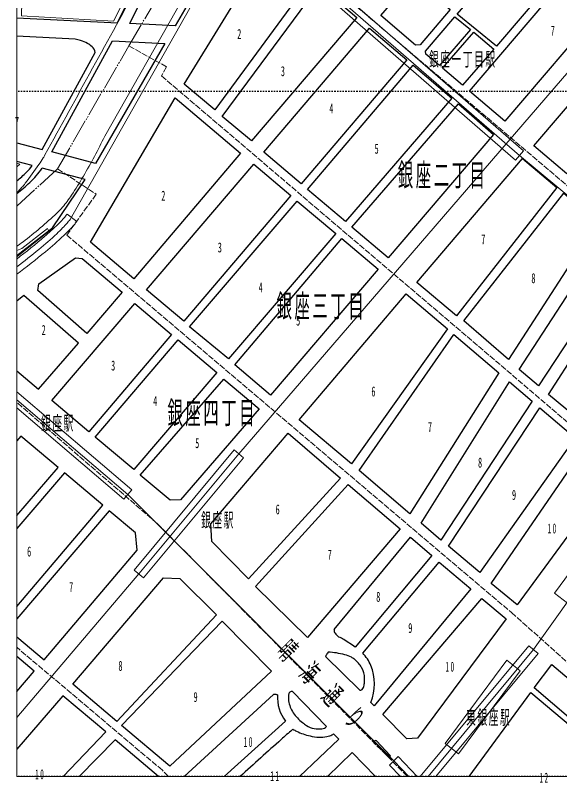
# Model space of a CAD drawing. Units: millimetres, scale not verified. Extents: x -73 to 77, y -72 to 79.
# Drawn here: x -73.1 to -33.5, y -71.6 to -15.8 of the extents above; entities that cross this region are included whole.
import ezdxf
from ezdxf.enums import TextEntityAlignment as Align

# ---------------------------------------------------------------- set-up
doc = ezdxf.new("R2010")
doc.units = ezdxf.units.MM
doc.header["$LTSCALE"] = 0.25
for name, pattern in [('USER1', [0.70556, 0.35278, -0.35278]), ('USER2', [8.8195, 7.0556, -0.35278, 0.35278, -0.35278, 0.35278, -0.35278]), ('USER3', [2.11668, 1.7639, -0.35278])]:
    doc.linetypes.add(name, pattern=pattern)
for name, color, linetype in [('0-0_01 グリッド', 7, 'USER1'), ('0-3_04 通称名・高速名', 7, 'Continuous'), ('0-4_05 町名', 7, 'Continuous'), ('0-6_07 街区符号', 7, 'Continuous'), ('1-8_25 分離帯等', 7, 'Continuous'), ('1-9_26 道路', 7, 'Continuous')]:
    doc.layers.add(name, color=color, linetype=linetype)
for name, color, linetype, lineweight in [('0-2_03 施設名・公園名', 7, 'Continuous', 18), ('0-7_08 地下鉄', 7, 'Continuous', 18), ('0-B_12 区界', 30, 'USER2', 18), ('0-C_13 町界', 30, 'USER3', 18), ('1-0_17 その他施設', 7, 'Continuous', 18), ('1-1_18 高速分離帯', 5, 'Continuous', 18), ('1-7_24 立体交差', 7, 'Continuous', 18), ('1-D_30 公園・緑地', 3, 'Continuous', 18)]:
    doc.layers.add(name, color=color, linetype=linetype, lineweight=lineweight)
doc.styles.add('ＭＳ ゴシック', font='')
doc.styles.get('ＭＳ ゴシック').set_extended_font_data('MS Gothic')

msp = doc.modelspace()

# ---------------------------------------------------------------- linework, layer by layer
at = {"layer": '0-0_01 グリッド'}
for p, q in [((76.9889, -21.3394), (-73.0153, -21.3394)), ((76.9889, -71.1468), (-73.0153, -71.1468))]:
    msp.add_line(p, q, dxfattribs=at)
at = {"layer": '0-2_03 施設名・公園名'}
msp.add_lwpolyline([(76.9889, -71.1492), (-73.0153, -71.1492), (-73.0153, 78.6565), (76.9889, 78.6565)], close=True, dxfattribs=at)
at = {"layer": '0-7_08 地下鉄', "color": 1}
for p, q in [((-59.5022, -13.6733), (-69.1306, -30.6433)), ((-68.6417, -30.7928), (-69.3549, -30.274)), ((-73.0153, -33.532), (-73.0153, -34.64))]:
    msp.add_line(p, q, dxfattribs=at)
at = {"layer": '0-7_08 地下鉄'}
for points in [[(-52.8576, -12.3084), (-36.7179, -26.3314), (-36.1398, -25.6658), (-52.2795, -11.6428)], [(-64.6516, -50.3211), (-73.0153, -43.1832), (-73.0153, -44.3424), (-65.2242, -50.9919)], [(-35.7536, -61.6411), (-43.667, -71.1492), (-42.5195, -71.1492), (-35.0756, -62.2054)], [(-45.8981, -70.3173), (-45.0968, -71.1492), (-43.8724, -71.1492), (-45.2628, -69.7054)]]:
    msp.add_lwpolyline(points, close=True, dxfattribs=at)
for points in [[(-9.9807, -47.9498), (-36.4392, -25.9889), (-52.5789, -11.9663)], [(-43.0934, -71.1492), (-35.4146, -61.9236), (-10.3872, -26.8619)], [(-44.4846, -71.1492), (-45.5805, -70.0113), (-64.9379, -50.6567), (-73.0153, -43.763)]]:
    msp.add_lwpolyline(points, dxfattribs=at)
at = {"layer": '0-7_08 地下鉄', "color": 30}
msp.add_lwpolyline([(-29.345, -15.81), (-56.8618, -47.6928), (-64.1379, -56.4238), (-73.0153, -66.8666)], dxfattribs=at)
msp.add_lwpolyline([(-64.4766, -56.1416), (-63.7993, -56.7063), (-56.5232, -47.975), (-57.2005, -47.4107)], close=True, dxfattribs=at)
at = {"layer": '0-7_08 地下鉄', "color": 1}
for centre, radius, start, end in [((-75.6687, -25.1066), 8.1669, 314.96735, 318.26668), ((-72.4423, -27.9814), 3.8455, 318.23076, 323.4046), ((-72.5531, -28.1172), 4.2538, 318.71407, 323.56904), ((-80.6498, -20.1366), 15.2033, 312.60735, 315.01185), ((-75.5683, -25.4778), 8.261, 315.46479, 318.75746), ((-77.3597, -23.5459), 11.3474, 313.1714, 318.81504), ((-71.7851, -28.4913), 3.8958, 319.56445, 323.78896), ((-88.2052, -12.3594), 26.4798, 309.38005, 313.11449), ((-87.6151, -12.5878), 25.4747, 310.78426, 312.64381), ((-79.9432, -21.1933), 14.3844, 313.14032, 315.52145), ((-99.6829, 1.4255), 43.968, 307.33853, 310.76318), ((-90.2157, -9.7482), 30.2061, 309.67585, 313.04964), ((-102.3952, 4.5576), 48.5595, 307.23097, 309.65747), ((-106.2526, 9.6717), 55.3918, 306.87284, 309.61856)]:
    msp.add_arc(centre, radius, start, end, dxfattribs=at)
at = {"layer": '0-B_12 区界'}
msp.add_lwpolyline([(-73.0153, -29.6738), (-70.0491, -26.968), (-64.8531, -18.0245), (-59.642, -9.1526), (-54.9677, -1.7443), (-47.6475, 5.3113), (-43.8917, 12.1971), (-37.8062, 23.9274), (-25.6353, 47.74)], dxfattribs=at)
at = {"layer": '0-C_13 町界'}
for points in [[(-2.0969, -52.4385), (-6.5066, -50.3218), (-12.0629, -45.9561), (-55.2688, -9.2339), (-56.026, -10.0346), (-59.642, -9.1526)], [(-64.8531, -18.0245), (-62.1115, -19.5597), (-62.4815, -20.218), (-11.9017, -63.3292)], [(-70.0491, -26.968), (-67.2268, -28.8201), (-69.38, -31.7829), (-37.0221, -59.2298), (-23.6292, -71.1492)], [(-44.5962, -71.1492), (-62.7764, -52.7723), (-73.0153, -43.9466)], [(-61.9775, -71.1492), (-62.4223, -70.6952), (-73.0153, -61.7589)]]:
    msp.add_lwpolyline(points, dxfattribs=at)
at = {"layer": '1-0_17 その他施設'}
msp.add_lwpolyline([(-67.5355, -8.5873), (-66.3159, -8.4164), (-63.2456, -9.2229), (-62.8929, -10.1049), (-65.9817, -16.2244), (-72.6604, -15.8389), (-72.6315, -13.7191)], close=True, dxfattribs=at)
msp.add_lwpolyline([(-73.0153, -26.823), (-72.8003, -26.627), (-73.0153, -26.5694)], dxfattribs=at)
at = {"layer": '1-1_18 高速分離帯'}
msp.add_line((-55.6333, -5.2803), (-66.6136, -24.5947), dxfattribs=at)
for centre, radius, start, end in [((27816.2053, -15356.9566), 31823.4758, 151.17427, 151.20017), ((-107.2263, -4.8353), 45.1644, 329.8716, 334.05556), ((-82.8447, -18.8019), 13.8799, 325.56336, 327.92409), ((-73.0489, -24.9179), 2.3317, 327.44365, 333.39786), ((-94.7964, -10.7259), 28.3042, 322.33339, 325.76171), ((-89.7185, -14.9578), 24.9411, 326.04182, 329.79619), ((-54.97, -45.0126), 24.312, 136.61824, 137.92251), ((-75.3404, -25.7653), 3.7132, 316.66064, 322.57889), ((-78.4935, -22.4749), 11.4316, 320.40074, 325.86573), ((-73.3778, -26.6669), 4.8179, 312.91409, 320.03435), ((-110.6344, 14.306), 60.1966, 310.79723, 312.3309), ((-86.1114, -14.1886), 22.6026, 306.85063, 310.93264), ((-77.6693, -25.3162), 8.6357, 302.61088, 306.30775)]:
    msp.add_arc(centre, radius, start, end, dxfattribs=at)
at = {"layer": '1-7_24 立体交差'}
for points in [[(-29.5799, -51.9841), (-33.9001, -57.8287), (-32.95, -58.5384), (-28.6208, -52.7124)], [(-40.8806, -69.5166), (-36.3916, -63.4649), (-37.3583, -62.6925), (-41.8453, -68.7639)]]:
    msp.add_lwpolyline(points, close=True, dxfattribs=at)
at = {"layer": '1-8_25 分離帯等'}
for p, q in [((-45.8381, -69.6275), (-46.8317, -68.5575)), ((-46.9613, -68.677), (-45.9677, -69.7471))]:
    msp.add_line(p, q, dxfattribs=at)
for centre, radius, start, end in [((-46.8922, -68.6174), 0.0912, 134.77994, 220.77845), ((-46.8967, -68.6225), 0.0919, 45.03, 130.54064), ((-45.907, -69.6871), 0.0911, 314.66699, 40.8914), ((-45.9027, -69.6826), 0.0915, 224.78223, 310.78749)]:
    msp.add_arc(centre, radius, start, end, dxfattribs=at)
at = {"layer": '1-9_26 道路'}
for p, q in [((-68.7571, -17.5325), (-73.0153, -17.3127)), ((-71.9005, -26.7376), (-73.0153, -26.4423)), ((-49.9192, -60.4677), (-44.3788, -53.7628)), ((-48.0513, -64.8864), (-50.5421, -62.4379)), ((-54.3345, -65.1944), (-60.8341, -71.1492)), ((-52.9461, -64.9742), (-50.4904, -67.524)), ((-57.9122, -71.1492), (-53.4705, -67.1347))]:
    msp.add_line(p, q, dxfattribs=at)
for points in [[(-73.0153, -15.9884), (-65.6793, -16.366), (-62.804, -10.5004), (-62.9824, -9.0738), (-66.3621, -8.1573), (-67.5665, -8.3989), (-73.0153, -13.8859)], [(-73.0153, -25.078), (-71.1735, -25.5607), (-67.3067, -18.5013)], [(-73.0153, -33.2754), (-70.4087, -31.2617), (-68.0268, -27.7528), (-71.1735, -26.9281)], [(-73.0153, -41.6515), (-71.4264, -42.9961), (-68.5242, -39.6492), (-72.5102, -36.1713), (-73.0153, -36.5813)], [(-73.0153, -52.1856), (-70.0118, -48.6802), (-72.7149, -46.3992), (-73.0153, -46.7506)], [(-73.0153, -58.7913), (-66.7473, -51.4346), (-69.5454, -49.0733), (-73.0153, -53.1234)], [(-73.0153, -61.0023), (-71.0261, -62.6808), (-64.2516, -54.7005), (-64.3687, -53.4448), (-66.2808, -51.828), (-73.0153, -59.6877)], [(-44.3788, -53.7628), (-42.812, -55.0843), (-48.3924, -61.7437)], [(-47.846, -62.1895), (-42.2835, -55.5701), (-39.9752, -57.518), (-47.0102, -66.006), (-47.2513, -65.7621)], [(-73.0153, -64.9787), (-71.7571, -63.5014), (-73.0153, -62.44)], [(-40.1013, -71.1492), (-35.6158, -65.038), (-28.7738, -70.7961), (-29.1269, -71.1492)], [(-69.6377, -71.1492), (-66.5364, -67.9067), (-69.6536, -65.2767), (-73.0153, -69.1755)], [(-52.4359, -71.1492), (-49.5913, -68.4328), (-49.964, -68.0559)], [(-62.6941, -71.1492), (-65.8625, -68.4755), (-68.4684, -71.1492)], [(-46.9023, -71.1492), (-48.6149, -69.4191), (-50.4133, -71.1492)]]:
    msp.add_lwpolyline(points, dxfattribs=at)
for points in [[(-61.3674, -9.5116), (-57.9319, -10.4432), (-61.4914, -16.5824), (-64.7911, -16.4122)], [(-54.5743, -10.634), (-51.5963, -13.1318), (-58.6057, -22.6799), (-60.8396, -20.8185)], [(-34.1165, -13.0277), (-34.0944, -13.3357), (-38.1128, -18.0462), (-40.9626, -15.7266), (-37.5857, -11.7826)], [(-44.201, -13.1107), (-41.489, -15.3938), (-43.6725, -17.9556), (-43.9943, -17.9883), (-46.5168, -15.8169)], [(-33.3889, -13.4646), (-33.0802, -13.3584), (-30.3827, -14.3282), (-30.1932, -14.978), (-37.5113, -23.4995), (-40.0862, -21.3108)], [(-58.0807, -23.1684), (-51.0237, -13.6182), (-48.2711, -15.9588), (-55.9323, -24.9444)], [(-41.1356, -15.9278), (-40.0118, -16.837), (-42.2669, -19.457), (-43.244, -18.6267), (-43.2708, -18.4221)], [(-35.4063, -25.2958), (-27.4963, -16.0587), (-26.5793, -15.8265), (-24.8946, -17.0137), (-33.003, -27.3236)], [(-47.3416, -16.7484), (-44.6351, -19.0487), (-52.3177, -28.0519), (-55.0435, -25.7526)], [(-39.7692, -17.0354), (-38.2961, -18.2605), (-40.574, -20.8957), (-42.0278, -19.6596)], [(-66.0479, -17.6721), (-62.2376, -17.8681), (-67.2881, -26.5791), (-70.47, -25.745)], [(-44.1707, -19.4436), (-41.3698, -21.8245), (-49.0958, -30.8086), (-51.8492, -28.468)], [(-67.6395, -32.3083), (-61.4859, -21.7955), (-56.7302, -25.828), (-64.5052, -34.9724)], [(-40.8813, -22.2396), (-38.3278, -24.4703), (-45.9849, -33.4524), (-48.6308, -31.2035)], [(-36.2097, -26.2108), (-33.7189, -28.3282), (-41.0191, -37.6575), (-43.9013, -35.2253)], [(-63.5702, -35.7624), (-55.7725, -26.6359), (-53.0708, -28.9156), (-60.8685, -38.0482)], [(-40.4955, -38.0234), (-33.2049, -28.7333), (-30.7713, -30.8238), (-37.2302, -40.8367)], [(-52.6044, -29.309), (-49.8062, -31.6703), (-57.597, -40.785), (-60.4358, -38.4523)], [(-36.4702, -41.5526), (-29.9403, -31.5604), (-28.4885, -32.7551), (-35.0598, -42.7432)], [(-49.3639, -32.0434), (-46.7208, -34.2737), (-54.5529, -43.426), (-57.1588, -41.2232)], [(-65.3492, -35.9495), (-67.9234, -38.9477), (-71.4891, -35.8258), (-71.4009, -35.3407), (-68.7475, -33.4373), (-68.2479, -33.4958)], [(-34.337, -43.3885), (-27.8539, -33.3525), (-25.2212, -35.5323), (-31.6601, -45.5868)], [(-44.6875, -36.0583), (-41.6847, -38.6105), (-48.6721, -48.4201), (-52.4638, -45.2216)], [(-64.419, -36.7604), (-61.7463, -39.0118), (-67.767, -46.0836), (-70.4576, -43.8136)], [(-41.2203, -39.0053), (-37.9419, -41.792), (-44.4084, -52.0568), (-48.0981, -48.9045)], [(-64.5024, -48.8383), (-67.3012, -46.477), (-61.2681, -39.4097), (-58.4659, -41.7738)], [(-57.9601, -42.2523), (-55.3729, -44.4244), (-61.1041, -51.0394), (-61.8593, -51.068), (-64.0366, -49.2314)], [(-43.583, -52.7234), (-37.162, -42.4655), (-35.5111, -43.8584), (-42.1498, -53.9591)], [(-41.6062, -54.4167), (-34.9592, -44.3424), (-32.3767, -46.5215), (-39.32, -56.3101)], [(-53.2713, -46.1815), (-49.45, -49.464), (-56.1466, -56.7755), (-58.8228, -54.0718), (-58.8993, -52.7813)], [(-38.4994, -57.1159), (-31.6394, -47.1282), (-29.4904, -48.9934), (-36.6163, -58.6783)], [(-55.6485, -57.345), (-48.9015, -49.9297), (-45.1243, -53.1406), (-51.8526, -61.0375)], [(-68.9328, -64.4468), (-62.3272, -56.7152), (-61.1496, -56.7511), (-58.4803, -59.3955), (-65.7289, -67.1505)], [(-43.862, -68.3694), (-44.6303, -68.4107), (-46.3742, -66.6485), (-39.167, -58.207), (-37.4086, -59.6904)], [(-58.0807, -59.8558), (-54.4833, -63.4908), (-61.8772, -70.3999), (-65.3816, -67.4437)], [(-34.0944, -63.0129), (-27.0016, -69.0067), (-28.5244, -70.5464), (-35.3643, -64.6979)]]:
    msp.add_lwpolyline(points, close=True, dxfattribs=at)
for centre, radius, start, end in [((-69.9107, -22.5043), 5.1038, 72.38304, 76.93676), ((-69.1279, -20.1649), 2.6375, 61.32093, 73.21104), ((-68.4973, -19.0537), 1.3602, 45.19044, 62.16153), ((-68.103, -18.6775), 0.8155, 12.479, 46.21936), ((-75.358, -24.2283), 4.2721, 315.54637, 324.03029), ((-77.2437, -22.3234), 6.9523, 307.45973, 315.22423), ((-76.5346, -23.2161), 6.5207, 313.23844, 325.30134), ((-78.6571, -21.0817), 9.53, 306.29916, 313.74408), ((-49.5344, -60.5115), 0.3873, 173.50344, 215.06545), ((-48.7172, -59.907), 1.4038, 216.09772, 232.06059), ((-50.6667, -63.668), 2.8677, 59.57736, 67.73604), ((-78.185, -105.5045), 52.9397, 55.75268, 56.8225), ((-50.3504, -62.4487), 0.192, 154.20537, 176.78654), ((-49.8061, -62.698), 0.7906, 144.8841, 155.10165), ((-49.012, -63.2289), 1.7457, 140.41645, 145.62397), ((-50.5653, -67.6104), 5.4978, 75.10069, 87.83359), ((-49.8586, -64.8212), 2.6209, 62.87717, 74.35148), ((-49.9411, -64.2449), 2.935, 23.34819, 44.45089), ((-49.3154, -63.7144), 1.3883, 51.23365, 62.00603), ((-49.943, -64.4953), 2.3902, 32.21033, 51.22431), ((-49.2739, -64.0168), 1.5697, 359.98138, 30.45197), ((-50.5605, -64.4159), 3.5726, 337.86276, 21.92827), ((-50.155, -64.0477), 2.451, 354.61865, 0.70936), ((-48.4844, -64.3506), 0.7684, 327.60827, 341.02832), ((-52.1048, -63.8571), 4.4101, 350.29628, 354.52927), ((-54.2494, -66.039), 0.8489, 83.02402, 95.75007), ((-54.1982, -65.6102), 0.4171, 66.72015, 82.85247), ((-51.1947, -65.4262), 2.8456, 175.98718, 216.89608), ((-51.5734, -65.4415), 1.6806, 168.87357, 187.15673), ((-52.88, -65.3507), 0.4145, 113.81612, 145.7076), ((-52.9999, -65.0927), 0.1301, 65.58132, 111.38491), ((-48.0348, -64.6752), 0.2118, 265.52156, 287.66096), ((-48.0793, -64.6125), 0.286, 292.35197, 328.42878), ((-51.1517, -65.3288), 2.1139, 188.76547, 214.23012), ((-49.9969, -64.4689), 3.5528, 215.21953, 231.0111), ((-50.2774, -64.8822), 3.0555, 230.22285, 237.00447), ((-51.1292, -66.2582), 1.4379, 235.61418, 260.04699), ((-16.2611, -110.0284), 55.9906, 130.98423, 132.05818), ((-52.7089, -68.0352), 0.3869, 122.44212, 135.01874), ((-51.5819, -65.6962), 2.4148, 236.44897, 243.52504), ((-50.6456, -63.7541), 4.5706, 243.8722, 257.0467), ((-51.0421, -65.3011), 2.397, 261.951, 275.62044), ((-50.8471, -67.1691), 0.519, 274.38857, 294.74568), ((-50.7471, -67.3584), 0.3055, 292.57545, 327.17443), ((-50.3465, -67.5901), 0.6027, 295.77103, 309.39251), ((574.866, -769.9802), 941.9742, 131.8635, 132.10827), ((-50.9292, -65.1608), 3.1364, 256.33515, 268.19738), ((-51.0211, -65.0767), 3.2189, 269.87885, 280.19498), ((-50.7795, -66.4255), 1.8487, 280.2264, 286.87475), ((-50.5535, -67.1638), 1.0766, 286.76702, 295.82535)]:
    msp.add_arc(centre, radius, start, end, dxfattribs=at)
at = {"layer": '1-D_30 公園・緑地'}
msp.add_lwpolyline([(-73.0153, -33.358), (-70.6685, -31.4922), (-70.7787, -31.3158), (-72.6494, -32.7737), (-73.0153, -32.9078)], dxfattribs=at)

# ---------------------------------------------------------------- texts
at = {"layer": '0-3_04 通称名・高速名', "insert": (-54.2677, -62.2343), "char_height": 1.443, "attachment_point": 7, "rotation": 314.814, "style": 'ＭＳ ゴシック'}
msp.add_mtext('\\T1.17;\\W0.5;晴\u3000海\u3000通\u3000り', dxfattribs=at)
at = {"layer": '0-4_05 町名', "char_height": 1.636, "attachment_point": 7, "style": 'ＭＳ ゴシック'}
for s, insert in [('\\T1.17;\\W0.5;銀座二丁目', (-45.2917, -28.4205)), ('\\T1.17;\\W0.5;銀座三丁目', (-54.1112, -37.9456)), ('\\T1.17;\\W0.5;銀座四丁目', (-62.0488, -45.7067))]:
    msp.add_mtext(s, dxfattribs=dict(at, insert=insert))
at = {"layer": '0-6_07 街区符号', "style": 'ＭＳ ゴシック', "width": 0.5}
for s, p in [('7', (-34.1613, -17.5081)), ('2', (-56.9745, -17.7434)), ('3', (-53.7995, -20.4478)), ('4', (-50.2717, -23.1526)), ('7', (-73.1438, -24.1327)), ('5', (-46.9788, -26.0923)), ('6', (-43.5688, -28.3268)), ('2', (-62.5011, -29.5026)), ('7', (-39.2177, -32.6776)), ('3', (-58.3856, -33.2657)), ('8', (-35.5724, -35.4999)), ('4', (-55.4166, -36.1713)), ('5', (-52.6888, -38.5815)), ('2', (-71.2032, -39.263)), ('3', (-66.1468, -41.8499)), ('6', (-47.2141, -43.7313)), ('4', (-63.0892, -44.4368)), ('7', (-43.0982, -46.3186)), ('5', (-60.0317, -47.4944)), ('8', (-39.453, -48.9055)), ('9', (-36.9835, -51.2575)), ('6', (-54.1819, -52.311)), ('6', (-72.2615, -55.373)), ('7', (-50.3891, -55.6083)), ('7', (-69.204, -57.9603)), ('8', (-46.8613, -58.6659)), ('9', (-44.5273, -60.9355)), ('8', (-65.6176, -63.6882)), ('9', (-60.1495, -65.9564))]:
    msp.add_text(s, height=0.7255, dxfattribs=at).set_placement(p, align=Align.BOTTOM_LEFT)
at = {"layer": '0-6_07 街区符号', "char_height": 0.7255, "attachment_point": 7, "style": 'ＭＳ ゴシック'}
for s, insert in [('\\T1.37;\\W0.45;10', (-34.3966, -53.4916)), ('\\T1.37;\\W0.45;10', (-41.8222, -63.54)), ('\\T1.37;\\W0.45;10', (-56.5039, -69.014)), ('\\T1.37;\\W0.45;10', (-71.6734, -71.3659)), ('\\T1.37;\\W0.45;11', (-54.5636, -71.4834)), ('\\T1.37;\\W0.45;12', (-34.9843, -71.6009))]:
    msp.add_mtext(s, dxfattribs=dict(at, insert=insert))
at = {"layer": '0-7_08 地下鉄', "char_height": 1.028, "attachment_point": 7, "style": 'ＭＳ ゴシック'}
for s, insert in [('\\T1.17;\\W0.5;銀座一丁目駅', (-43.0194, -19.6299)), ('\\T1.17;\\W0.5;銀座駅', (-71.2418, -46.0884)), ('\\T1.17;\\W0.5;銀座駅', (-59.6, -53.144)), ('\\T1.17;\\W0.5;東銀座駅', (-40.3149, -67.4905))]:
    msp.add_mtext(s, dxfattribs=dict(at, insert=insert))

doc.saveas('drawing.dxf')
